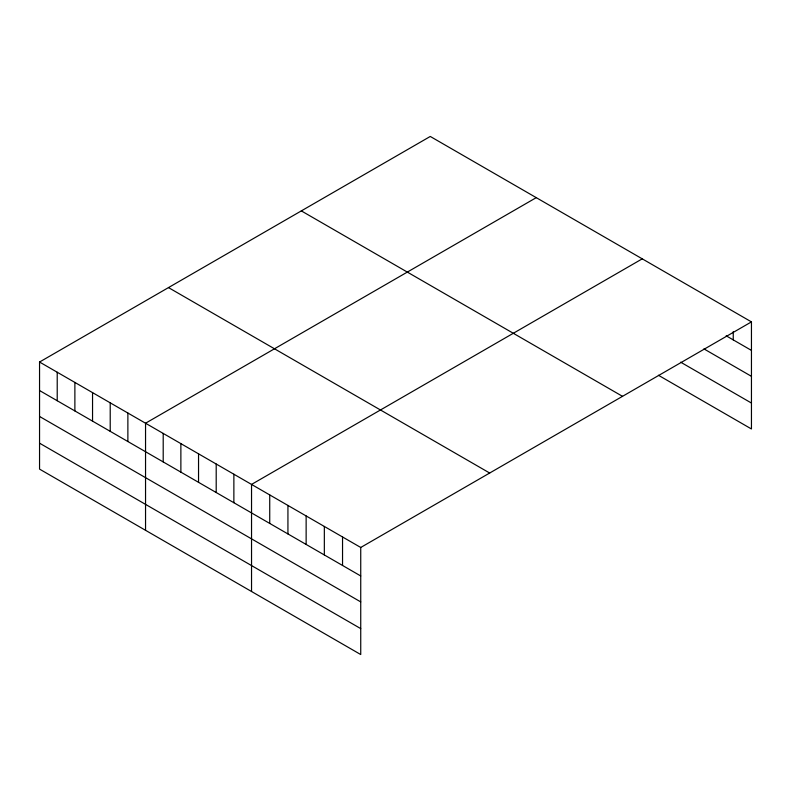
<?xml version="1.0" encoding="UTF-8"?>
<svg xmlns="http://www.w3.org/2000/svg" width="791" height="791" viewBox="0 0 791 791"><rect width="100%" height="100%" fill="white"/><g stroke="black" fill="none" stroke-linecap="round" stroke-linejoin="round"><path stroke-width="1.19" d="M751.45 321.888L360.736 547.471L360.736 654.543L39.55 469.112L39.55 362.031L430.264 136.457L751.45 321.888L751.45 428.969L658.428 375.26M536.249 197.651L145.544 423.225L145.544 530.306M642.243 258.845L251.538 484.418L251.538 591.5M726.168 335.799L751.45 350.393M703.931 348.89L751.45 376.328M680.665 362.179L751.45 403.044M301.322 210.89L622.517 396.331M168.483 287.588L489.678 473.028M39.55 362.031L360.736 547.471M39.55 390.536L360.736 575.967M39.55 416.462L360.736 601.902M39.55 443.178L360.736 628.618M733.247 331.577L733.247 339.883M342.543 536.96L342.543 565.456M324.34 526.45L324.34 554.956M306.137 515.94L306.137 544.445M287.934 505.439L287.934 533.935M269.731 494.929L269.731 523.424M233.869 474.214L233.869 502.72M216.2 464.02L216.2 492.526M198.541 453.816L198.541 482.322M180.872 443.622L180.872 472.128M163.203 433.419L163.203 461.924M127.875 413.021L127.875 441.526M110.216 402.827L110.216 431.332M92.547 392.623L92.547 421.128M74.878 382.429L74.878 410.934M57.219 372.225L57.219 400.73"/></g></svg>
